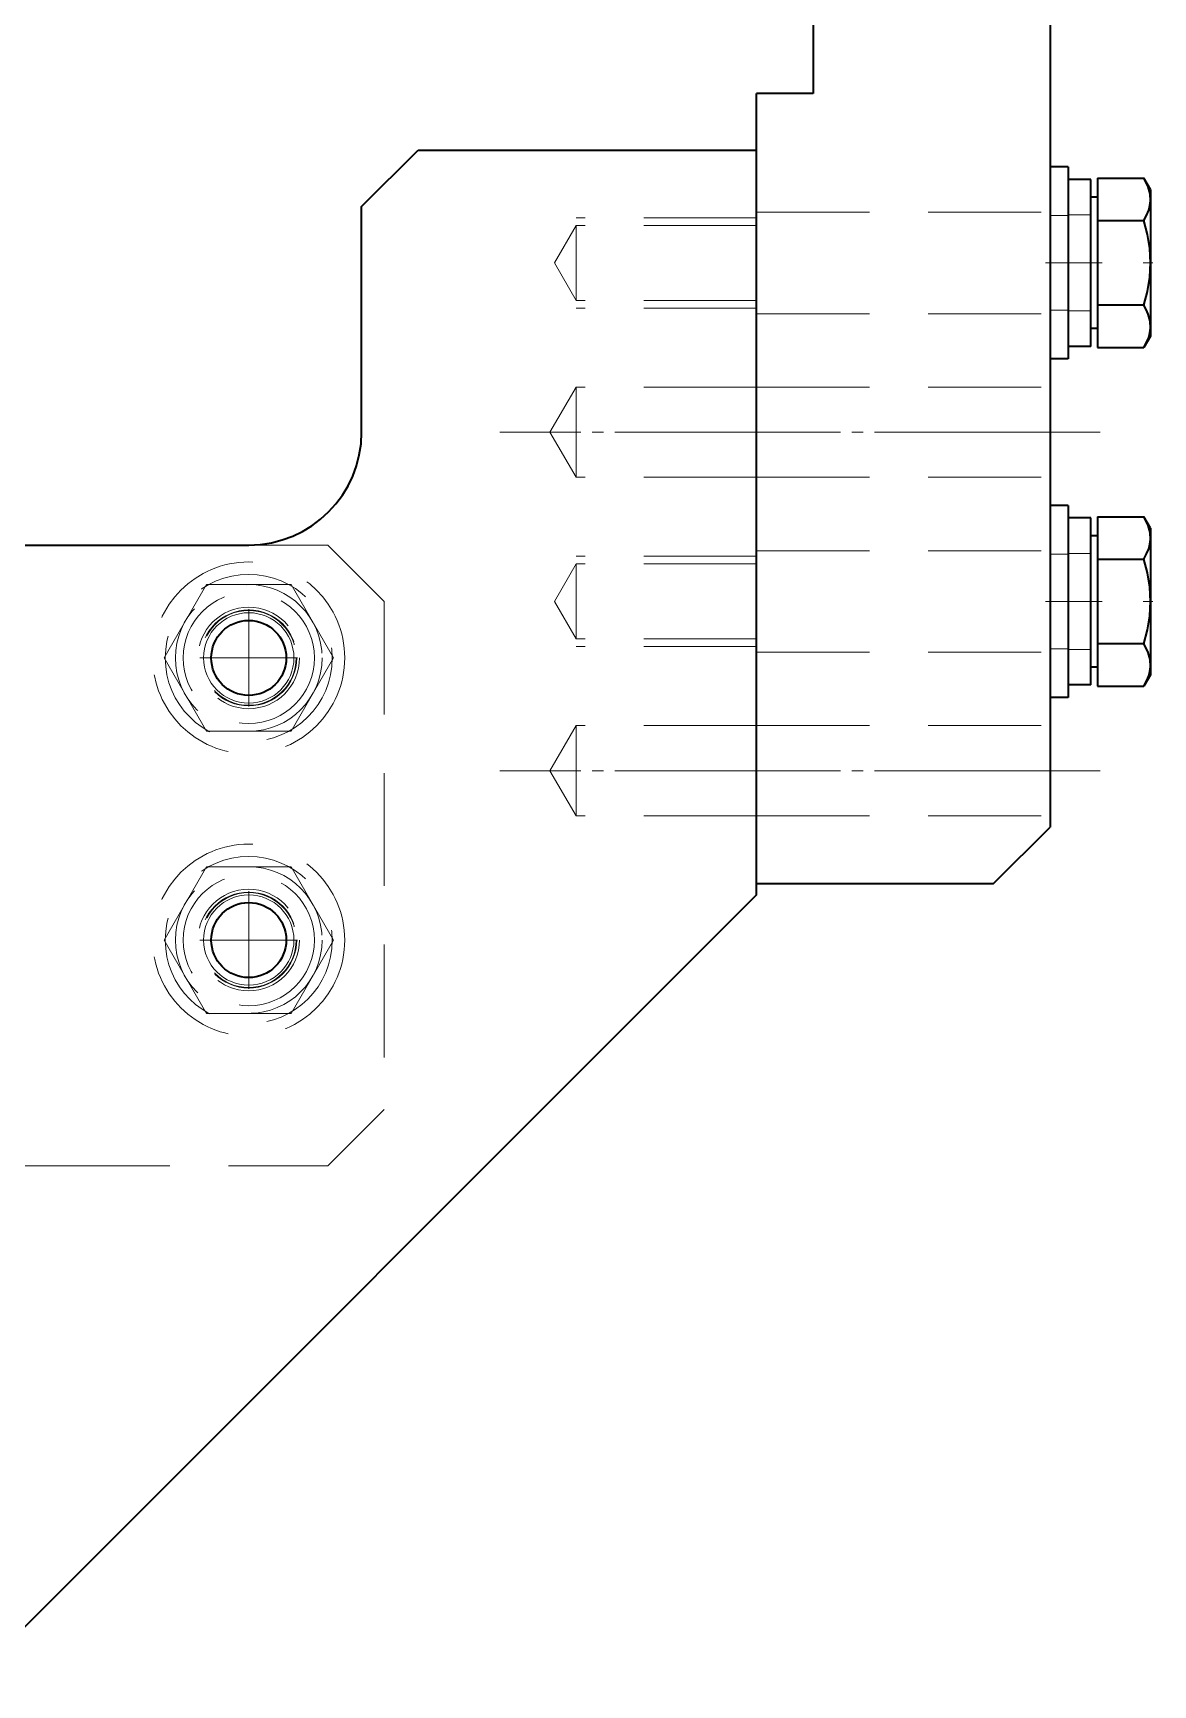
# Model space of a CAD drawing. Header units: millimetres. Extents: x 5606 to 13175, y -3239 to -2051.
# Drawn here: x 6048.6 to 6147.8, y -2514.8 to -2368.4 of the extents above; entities that cross this region are included whole.
import ezdxf

# ---------------------------------------------------------------- set-up
doc = ezdxf.new("R2010")
doc.units = ezdxf.units.MM
doc.linetypes.add('CENTER-HOKUTO', pattern=[23, 20, -1, 1, -1])
doc.linetypes.add('HIDDEN-HOKUTO', pattern=[3.8, 2.5, -1.3])
doc.layers.add('AM_7', color=2, linetype='CENTER-HOKUTO', lineweight=30)
doc.layers.add('AM_HID', color=1, linetype='HIDDEN-HOKUTO', lineweight=25)

msp = doc.modelspace()

# ---------------------------------------------------------------- linework, layer by layer
at = {"color": 7, "lineweight": 35}
for p, q in [((6117.698, -2308.784), (6117.698, -2373.784)), ((6138.698, -2328.784), (6138.698, -2438.784)), ((6112.698, -2443.784), (6112.698, -2373.784)), ((6082.698, -2378.784), (6112.698, -2378.784)), ((6112.698, -2444.784), (6112.698, -2378.784)), ((6077.698, -2403.784), (6077.698, -2383.784)), ((6024.698, -2413.784), (6067.698, -2413.784)), ((6112.698, -2443.784), (6133.698, -2443.784)), ((6112.698, -2444.784), (6042.698, -2514.784))]:
    msp.add_line(p, q, dxfattribs=at)
at = {"color": 7, "lineweight": 35, "ltscale": 0.125}
msp.add_line((6117.698, -2373.784), (6112.698, -2373.784), dxfattribs=at)
at = {"color": 7, "lineweight": 35, "ltscale": 0.176777}
for p, q in [((6077.698, -2383.784), (6082.698, -2378.784)), ((6133.698, -2443.784), (6138.698, -2438.784))]:
    msp.add_line(p, q, dxfattribs=at)
at = {"color": 7, "lineweight": 35, "ltscale": 0.039999}
for p, q in [((6140.298, -2380.284), (6138.698, -2380.284)), ((6140.298, -2397.284), (6138.698, -2397.284)), ((6140.298, -2410.284), (6138.698, -2410.284)), ((6140.298, -2427.284), (6138.698, -2427.284))]:
    msp.add_line(p, q, dxfattribs=at)
at = {"color": 7, "lineweight": 35, "ltscale": 0.2125}
for p, q in [((6140.298, -2380.284), (6140.298, -2388.784)), ((6140.298, -2388.784), (6140.298, -2397.284)), ((6140.298, -2410.284), (6140.298, -2418.784)), ((6140.298, -2418.784), (6140.298, -2427.284))]:
    msp.add_line(p, q, dxfattribs=at)
at = {"color": 7, "lineweight": 35, "ltscale": 0.093771}
for p, q in [((6142.898, -2381.276), (6142.898, -2385.027)), ((6142.898, -2392.54), (6142.898, -2396.291)), ((6142.898, -2411.276), (6142.898, -2415.027)), ((6142.898, -2422.54), (6142.898, -2426.291))]:
    msp.add_line(p, q, dxfattribs=at)
at = {"color": 7, "lineweight": 35, "ltscale": 0.102957}
for p, q in [((6142.898, -2381.276), (6147.016, -2381.276)), ((6142.898, -2385.027), (6147.016, -2385.027)), ((6147.016, -2392.54), (6142.898, -2392.54)), ((6142.898, -2396.291), (6147.016, -2396.291)), ((6142.898, -2411.276), (6147.016, -2411.276)), ((6142.898, -2415.027), (6147.016, -2415.027)), ((6147.016, -2422.54), (6142.898, -2422.54)), ((6142.898, -2426.291), (6147.016, -2426.291))]:
    msp.add_line(p, q, dxfattribs=at)
at = {"color": 7, "lineweight": 35, "ltscale": 0.029085}
for p, q in [((6147.598, -2382.284), (6147.016, -2381.276)), ((6147.598, -2395.284), (6147.016, -2396.291)), ((6147.598, -2412.284), (6147.016, -2411.276)), ((6147.598, -2425.284), (6147.016, -2426.291))]:
    msp.add_line(p, q, dxfattribs=at)
at = {"color": 7, "lineweight": 35, "ltscale": 0.05}
for p, q in [((6142.298, -2381.384), (6140.298, -2381.384)), ((6142.298, -2396.184), (6140.298, -2396.184)), ((6142.298, -2411.384), (6140.298, -2411.384)), ((6142.298, -2426.184), (6140.298, -2426.184))]:
    msp.add_line(p, q, dxfattribs=at)
at = {"color": 7, "lineweight": 35, "ltscale": 0.185}
for p, q in [((6142.298, -2388.784), (6142.298, -2381.384)), ((6142.298, -2396.184), (6142.298, -2388.784)), ((6142.298, -2418.784), (6142.298, -2411.384)), ((6142.298, -2426.184), (6142.298, -2418.784))]:
    msp.add_line(p, q, dxfattribs=at)
at = {"color": 7, "lineweight": 35, "ltscale": 0.1625}
for p, q in [((6147.598, -2382.284), (6147.598, -2388.784)), ((6147.598, -2388.784), (6147.598, -2395.284)), ((6147.598, -2412.284), (6147.598, -2418.784)), ((6147.598, -2418.784), (6147.598, -2425.284))]:
    msp.add_line(p, q, dxfattribs=at)
at = {"color": 7, "lineweight": 35, "ltscale": 0.015001}
for p, q in [((6142.898, -2382.969), (6142.298, -2382.969)), ((6142.898, -2394.599), (6142.298, -2394.599)), ((6142.898, -2412.969), (6142.298, -2412.969)), ((6142.898, -2424.599), (6142.298, -2424.599))]:
    msp.add_line(p, q, dxfattribs=at)
at = {"color": 7, "lineweight": 35, "ltscale": 0.187833}
for p, q in [((6142.898, -2385.027), (6142.898, -2392.54)), ((6142.898, -2415.027), (6142.898, -2422.54))]:
    msp.add_line(p, q, dxfattribs=at)
at = {"color": 7, "lineweight": 35, "ltscale": 0.071474}
for p, q in [((6138.698, -2385.925), (6138.698, -2388.784)), ((6138.698, -2415.925), (6138.698, -2418.784))]:
    msp.add_line(p, q, dxfattribs=at)
at = {"color": 7, "lineweight": 35, "ltscale": 0.071593}
msp.add_line((6138.698, -2388.784), (6138.698, -2391.647), dxfattribs=at)
at = {"color": 7, "lineweight": 35, "ltscale": 0.071587}
msp.add_line((6138.698, -2418.784), (6138.698, -2421.647), dxfattribs=at)
at = {"color": 7, "lineweight": 35}
for points in [[(6147.016, -2385.027), (6147.251, -2384.577), (6147.433, -2384.12), (6147.541, -2383.71), (6147.593, -2383.298), (6147.556, -2382.672), (6147.387, -2382.051), (6147.22, -2381.661), (6147.016, -2381.276)], [(6147.598, -2388.784), (6147.527, -2387.515), (6147.325, -2386.26), (6147.016, -2385.027)], [(6147.016, -2392.54), (6147.325, -2391.307), (6147.527, -2390.052), (6147.598, -2388.784)], [(6147.016, -2396.291), (6147.251, -2395.841), (6147.433, -2395.384), (6147.541, -2394.974), (6147.593, -2394.562), (6147.556, -2393.936), (6147.387, -2393.315), (6147.22, -2392.925), (6147.016, -2392.54)], [(6147.016, -2415.027), (6147.251, -2414.577), (6147.433, -2414.12), (6147.541, -2413.71), (6147.593, -2413.298), (6147.556, -2412.672), (6147.387, -2412.051), (6147.22, -2411.661), (6147.016, -2411.276)], [(6147.598, -2418.784), (6147.527, -2417.515), (6147.325, -2416.26), (6147.016, -2415.027)], [(6147.016, -2422.54), (6147.325, -2421.307), (6147.527, -2420.052), (6147.598, -2418.784)], [(6147.016, -2426.291), (6147.251, -2425.841), (6147.433, -2425.384), (6147.541, -2424.974), (6147.593, -2424.562), (6147.556, -2423.936), (6147.387, -2423.315), (6147.22, -2422.925), (6147.016, -2422.54)]]:
    msp.add_lwpolyline(points, dxfattribs=at)
at = {"color": 7, "lineweight": 13}
for centre in [(6067.698, -2423.784), (6067.698, -2448.784)]:
    msp.add_circle(centre, 4, dxfattribs=at)
at = {"color": 7, "lineweight": 35}
for centre in [(6067.698, -2423.784), (6067.698, -2448.784)]:
    msp.add_circle(centre, 3.323, dxfattribs=at)
msp.add_arc((6067.698, -2403.784), 10, 270, 0, dxfattribs=at)
at = {"layer": 'AM_7', "color": 2, "lineweight": 13}
for p, q in [((6143.318, -2388.784), (6138.277, -2388.784)), ((6147.812, -2388.784), (6146.935, -2388.784)), ((6143.129, -2403.784), (6089.958, -2403.784)), ((6143.318, -2418.784), (6138.277, -2418.784)), ((6147.812, -2418.784), (6146.935, -2418.784)), ((6067.698, -2419.463), (6067.698, -2428.104)), ((6072.018, -2423.784), (6063.377, -2423.784)), ((6143.129, -2433.784), (6089.958, -2433.784)), ((6067.698, -2444.463), (6067.698, -2453.104)), ((6072.018, -2448.784), (6063.377, -2448.784))]:
    msp.add_line(p, q, dxfattribs=at)
at = {"layer": 'AM_HID', "color": 1, "lineweight": 13, "ltscale": 4}
for p, q in [((6138.698, -2380.284), (6138.698, -2385.925)), ((6094.779, -2388.784), (6096.698, -2385.46)), ((6112.698, -2384.784), (6096.698, -2384.784)), ((6096.698, -2385.46), (6096.698, -2390.377)), ((6112.698, -2385.46), (6096.698, -2385.46)), ((6112.698, -2384.284), (6138.698, -2384.284)), ((6140.298, -2384.583), (6138.698, -2384.583)), ((6140.298, -2384.534), (6140.298, -2388.784)), ((6142.298, -2384.534), (6140.298, -2384.534)), ((6142.298, -2384.534), (6142.298, -2388.784)), ((6142.898, -2385.027), (6147.016, -2385.027)), ((6096.698, -2387.19), (6096.698, -2392.107)), ((6094.779, -2388.784), (6096.698, -2392.107)), ((6140.298, -2388.784), (6140.298, -2393.034)), ((6142.298, -2388.784), (6142.298, -2393.034)), ((6112.698, -2392.107), (6096.698, -2392.107)), ((6112.698, -2392.784), (6096.698, -2392.784)), ((6138.698, -2391.647), (6138.698, -2397.284)), ((6140.298, -2392.984), (6138.698, -2392.984)), ((6142.298, -2393.034), (6140.298, -2393.034)), ((6142.898, -2392.54), (6147.016, -2392.54)), ((6112.698, -2393.284), (6138.698, -2393.284)), ((6094.388, -2403.784), (6096.698, -2399.784)), ((6096.698, -2399.784), (6096.698, -2405.701)), ((6112.698, -2399.784), (6096.698, -2399.784)), ((6112.698, -2399.784), (6138.698, -2399.784)), ((6096.698, -2401.866), (6096.698, -2407.784)), ((6094.388, -2403.784), (6096.698, -2407.784)), ((6112.698, -2407.784), (6096.698, -2407.784)), ((6112.698, -2407.784), (6138.698, -2407.784)), ((6138.698, -2410.284), (6138.698, -2415.925)), ((6050.698, -2413.784), (6034.698, -2413.784)), ((6050.698, -2413.784), (6074.698, -2413.784)), ((6079.698, -2418.784), (6074.698, -2413.784)), ((6112.698, -2414.784), (6096.698, -2414.784)), ((6112.698, -2414.284), (6138.698, -2414.284)), ((6140.298, -2414.583), (6138.698, -2414.583)), ((6140.298, -2414.534), (6140.298, -2418.784)), ((6142.298, -2414.534), (6140.298, -2414.534)), ((6142.298, -2414.534), (6142.298, -2418.784)), ((6094.779, -2418.784), (6096.698, -2415.46)), ((6096.698, -2415.46), (6096.698, -2420.377)), ((6112.698, -2415.46), (6096.698, -2415.46)), ((6142.898, -2415.027), (6147.016, -2415.027)), ((6060.19, -2423.784), (6063.941, -2417.284)), ((6063.941, -2417.284), (6071.455, -2417.284)), ((6071.455, -2417.284), (6075.205, -2423.784)), ((6096.698, -2417.19), (6096.698, -2422.107)), ((6079.698, -2418.784), (6079.698, -2463.784)), ((6094.779, -2418.784), (6096.698, -2422.107)), ((6140.298, -2418.784), (6140.298, -2423.034)), ((6142.298, -2418.784), (6142.298, -2423.034)), ((6112.698, -2422.107), (6096.698, -2422.107)), ((6138.698, -2421.647), (6138.698, -2427.284)), ((6063.941, -2430.284), (6060.19, -2423.784)), ((6075.205, -2423.784), (6071.455, -2430.284)), ((6112.698, -2422.784), (6096.698, -2422.784)), ((6112.698, -2423.284), (6138.698, -2423.284)), ((6140.298, -2422.984), (6138.698, -2422.984)), ((6142.298, -2423.034), (6140.298, -2423.034)), ((6142.898, -2422.54), (6147.016, -2422.54)), ((6071.455, -2430.284), (6063.941, -2430.284)), ((6094.388, -2433.784), (6096.698, -2429.784)), ((6096.698, -2429.784), (6096.698, -2435.701)), ((6112.698, -2429.784), (6096.698, -2429.784)), ((6112.698, -2429.784), (6138.698, -2429.784)), ((6096.698, -2431.866), (6096.698, -2437.784)), ((6094.388, -2433.784), (6096.698, -2437.784)), ((6112.698, -2437.784), (6096.698, -2437.784)), ((6112.698, -2437.784), (6138.698, -2437.784)), ((6060.19, -2448.784), (6063.941, -2442.284)), ((6063.941, -2442.284), (6071.455, -2442.284)), ((6071.455, -2442.284), (6075.205, -2448.784)), ((6063.941, -2455.284), (6060.19, -2448.784)), ((6075.205, -2448.784), (6071.455, -2455.284)), ((6071.455, -2455.284), (6063.941, -2455.284)), ((6079.698, -2463.784), (6074.698, -2468.784)), ((6050.698, -2468.784), (6034.698, -2468.784)), ((6050.698, -2468.784), (6074.698, -2468.784))]:
    msp.add_line(p, q, dxfattribs=at)
for points in [[(6147.016, -2381.276), (6147.251, -2381.726), (6147.433, -2382.183), (6147.541, -2382.593), (6147.593, -2383.005), (6147.556, -2383.631), (6147.387, -2384.252), (6147.22, -2384.642), (6147.016, -2385.027)], [(6147.016, -2385.027), (6147.325, -2386.26), (6147.527, -2387.515), (6147.598, -2388.784)], [(6147.598, -2388.784), (6147.527, -2390.052), (6147.325, -2391.307), (6147.016, -2392.54)], [(6147.016, -2392.54), (6147.251, -2392.99), (6147.433, -2393.447), (6147.541, -2393.857), (6147.593, -2394.269), (6147.556, -2394.895), (6147.387, -2395.516), (6147.22, -2395.906), (6147.016, -2396.291)], [(6147.016, -2411.276), (6147.251, -2411.726), (6147.433, -2412.183), (6147.541, -2412.593), (6147.593, -2413.005), (6147.556, -2413.631), (6147.387, -2414.252), (6147.22, -2414.642), (6147.016, -2415.027)], [(6147.016, -2415.027), (6147.325, -2416.26), (6147.527, -2417.515), (6147.598, -2418.784)], [(6147.598, -2418.784), (6147.527, -2420.052), (6147.325, -2421.307), (6147.016, -2422.54)], [(6147.016, -2422.54), (6147.251, -2422.99), (6147.433, -2423.447), (6147.541, -2423.857), (6147.593, -2424.269), (6147.556, -2424.895), (6147.387, -2425.516), (6147.22, -2425.906), (6147.016, -2426.291)]]:
    msp.add_lwpolyline(points, dxfattribs=at)
for centre, radius in [((6067.698, -2423.784), 8.5), ((6067.698, -2423.784), 7.4), ((6067.698, -2423.784), 6.5), ((6067.698, -2423.784), 5.815), ((6067.698, -2423.784), 4.5), ((6067.698, -2423.784), 4.25), ((6067.698, -2423.784), 4.2), ((6067.698, -2448.784), 8.5), ((6067.698, -2448.784), 7.4), ((6067.698, -2448.784), 6.5), ((6067.698, -2448.784), 5.815), ((6067.698, -2448.784), 4.5), ((6067.698, -2448.784), 4.25), ((6067.698, -2448.784), 4.2)]:
    msp.add_circle(centre, radius, dxfattribs=at)

doc.saveas('drawing.dxf')
